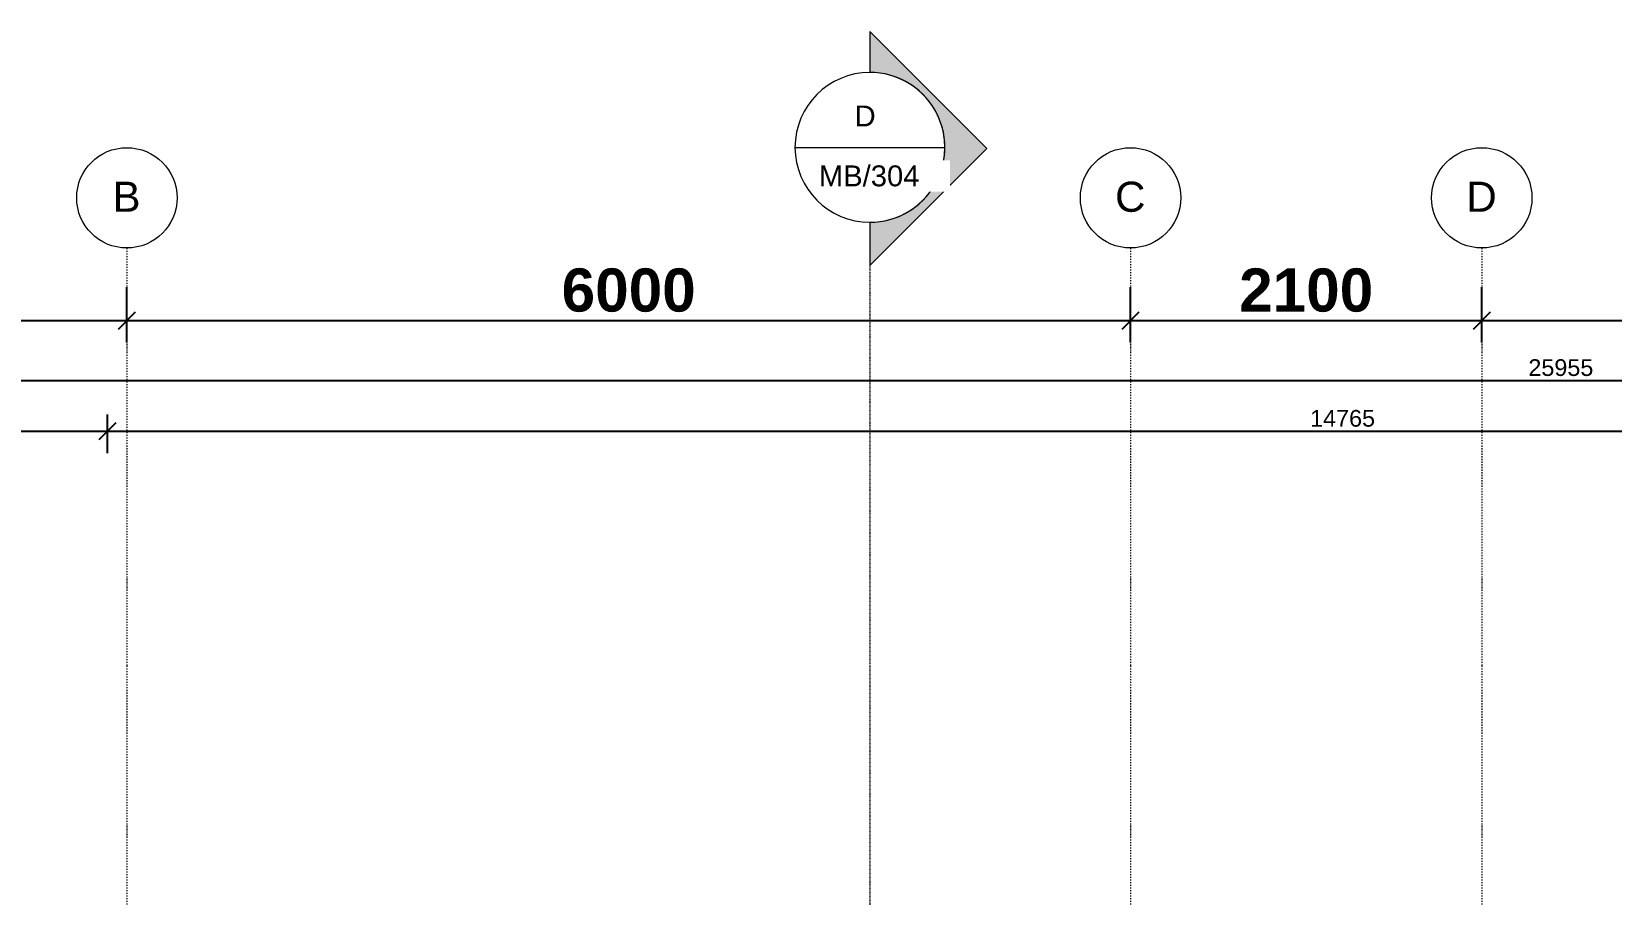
# Model space of a CAD drawing. Header units: millimetres. Extents: x -21051 to 202668, y -15646 to 13691.
# Drawn here: x 50818 to 60262, y 7927 to 13089 of the extents above; entities that cross this region are included whole.
import ezdxf

# ---------------------------------------------------------------- set-up
doc = ezdxf.new("R2010")
doc.units = ezdxf.units.MM
doc.linetypes.add('Dash dot', pattern=[15.875, 6.35, -4.7625, 0, -4.7625])
doc.linetypes.add('TD_Level Line', pattern=[8, 4, -2, 0, -2])
for name, color, linetype, lineweight in [('A-ANNO-DIMS', 211, 'Continuous', 9), ('G-ANNO-SYMB', 111, 'Continuous', 9), ('S-GRID', 1, 'Continuous', 9), ('S-GRID-IDEN', 1, 'Continuous', 9)]:
    doc.layers.add(name, color=color, linetype=linetype, lineweight=lineweight)
doc.layers.get('0').off()
doc.styles.add('Arial', font='arial.ttf', dxfattribs={"height": 250})
doc.styles.add('Arial_1', font='arial.ttf', dxfattribs={"height": 125})
doc.styles.add('Arial_3', font='arial.ttf', dxfattribs={"height": 100})
doc.styles.add('Arial_B', font='arialbd.ttf', dxfattribs={"height": 257.936508})
doc.dimstyles.new('Arial_1_0', dxfattribs={"dimscale": 304.8, "dimtxt": 102.02594, "dimasz": 0.328084, "dimexe": 0.328084, "dimexo": 0.0625, "dimgap": 0.082021, "dimtad": 1, "dimdec": 0, "dimzin": 0, "dimdsep": 46, "dimtxsty": 'Arial_3', "dimblk1": 'OBLIQUE', "dimblk2": 'OBLIQUE', "dimsah": 1, "dimcen": 0.09, "dimdle": 0.328084, "dimazin": 0, "dimtfac": 1, "dimtdec": 4, "dimtix": 1, "dimtmove": 0, "dimatfit": 3, "dimfxl": 0.492126, "dimfxlon": 1, "dimtvp": 1, "dimtolj": 1, "dimtzin": 0, "dimarcsym": 2})
doc.dimstyles.new('Arial_2_5', dxfattribs={"dimscale": 304.8, "dimtxt": 255.06485, "dimasz": 0.328084, "dimexe": 0.656168, "dimexo": 0.0625, "dimgap": 0.164042, "dimtad": 1, "dimdec": 0, "dimzin": 0, "dimdsep": 46, "dimtxsty": 'Arial_B', "dimblk1": 'OBLIQUE', "dimblk2": 'OBLIQUE', "dimsah": 1, "dimcen": 0.09, "dimdle": 0.328084, "dimazin": 0, "dimtfac": 1, "dimtdec": 4, "dimtix": 1, "dimtmove": 0, "dimatfit": 3, "dimfxl": 0.492126, "dimfxlon": 1, "dimtvp": 1, "dimtolj": 1, "dimtzin": 0, "dimarcsym": 2})

# ---------------------------------------------------------------- blocks, each defined once
blk = doc.blocks.new('Grid - _-182767-01_First floor')
at = {"layer": 'S-GRID-IDEN'}
blk.add_circle((0, 0), 3, dxfattribs=at)
blk = doc.blocks.new('_Oblique')
at = {"color": 0, "linetype": 'ByBlock', "lineweight": -2}
blk.add_line((-0.5, -0.5), (0.5, 0.5), dxfattribs=at)
blk = doc.blocks.new('*D874')
at = {"layer": 'A-ANNO-DIMS', "color": 0, "lineweight": -2, "transparency": 16777216}
for p, q in [((59487, 11228.6), (59487, 11559.6)), ((63487, 11228.6), (63487, 11559.6)), ((63587, 11359.6), (59387, 11359.6))]:
    blk.add_line(p, q, dxfattribs=at)
at = {"layer": 'Defpoints', "color": 0, "transparency": 16777216}
for p in [(59487, 11359.6), (59487, 11209.6), (63487, 11209.6)]:
    blk.add_point(p, dxfattribs=at)
at = {"layer": 'A-ANNO-DIMS', "color": 0, "lineweight": -2, "transparency": 16777216, "xscale": 100, "yscale": 100, "zscale": 100, "rotation": 180}
blk.add_blockref('_Oblique', (59487, 11359.6), dxfattribs=at)
at = {"layer": 'A-ANNO-DIMS', "color": 0, "lineweight": -2, "transparency": 16777216, "xscale": 100, "yscale": 100, "zscale": 100}
blk.add_blockref('_Oblique', (63487, 11359.6), dxfattribs=at)
at = {"layer": 'A-ANNO-DIMS', "color": 0, "transparency": 16777216, "insert": (61487, 11541.2), "char_height": 257.94, "width": 932.809, "attachment_point": 5, "style": 'Arial_B'}
blk.add_mtext('\\A1;4000', dxfattribs=at)
blk = doc.blocks.new('*D875')
at = {"layer": 'A-ANNO-DIMS', "color": 0, "lineweight": -2, "transparency": 16777216}
for p, q in [((57387, 11228.6), (57387, 11559.6)), ((59487, 11228.6), (59487, 11559.6)), ((59587, 11359.6), (57287, 11359.6))]:
    blk.add_line(p, q, dxfattribs=at)
at = {"layer": 'Defpoints', "color": 0, "transparency": 16777216}
for p in [(57387, 11359.6), (57387, 11209.6), (59487, 11209.6)]:
    blk.add_point(p, dxfattribs=at)
at = {"layer": 'A-ANNO-DIMS', "color": 0, "lineweight": -2, "transparency": 16777216, "xscale": 100, "yscale": 100, "zscale": 100, "rotation": 180}
blk.add_blockref('_Oblique', (57387, 11359.6), dxfattribs=at)
at = {"layer": 'A-ANNO-DIMS', "color": 0, "lineweight": -2, "transparency": 16777216, "xscale": 100, "yscale": 100, "zscale": 100}
blk.add_blockref('_Oblique', (59487, 11359.6), dxfattribs=at)
at = {"layer": 'A-ANNO-DIMS', "color": 0, "transparency": 16777216, "insert": (58437, 11541.2), "char_height": 257.94, "width": 932.809, "attachment_point": 5, "style": 'Arial_B'}
blk.add_mtext('\\A1;2100', dxfattribs=at)
blk = doc.blocks.new('*D876')
at = {"layer": 'A-ANNO-DIMS', "color": 0, "lineweight": -2, "transparency": 16777216}
for p, q in [((51387, 11228.6), (51387, 11559.6)), ((57387, 11228.6), (57387, 11559.6)), ((57487, 11359.6), (51287, 11359.6))]:
    blk.add_line(p, q, dxfattribs=at)
at = {"layer": 'Defpoints', "color": 0, "transparency": 16777216}
for p in [(51387, 11359.6), (51387, 11209.6), (57387, 11209.6)]:
    blk.add_point(p, dxfattribs=at)
at = {"layer": 'A-ANNO-DIMS', "color": 0, "lineweight": -2, "transparency": 16777216, "xscale": 100, "yscale": 100, "zscale": 100, "rotation": 180}
blk.add_blockref('_Oblique', (51387, 11359.6), dxfattribs=at)
at = {"layer": 'A-ANNO-DIMS', "color": 0, "lineweight": -2, "transparency": 16777216, "xscale": 100, "yscale": 100, "zscale": 100}
blk.add_blockref('_Oblique', (57387, 11359.6), dxfattribs=at)
at = {"layer": 'A-ANNO-DIMS', "color": 0, "transparency": 16777216, "insert": (54387, 11541.2), "char_height": 257.94, "width": 932.809, "attachment_point": 5, "style": 'Arial_B'}
blk.add_mtext('\\A1;6000', dxfattribs=at)
blk = doc.blocks.new('*D877')
at = {"layer": 'A-ANNO-DIMS', "color": 0, "lineweight": -2, "transparency": 16777216}
for p, q in [((47387, 11228.6), (47387, 11559.6)), ((51387, 11228.6), (51387, 11559.6)), ((51487, 11359.6), (47287, 11359.6))]:
    blk.add_line(p, q, dxfattribs=at)
at = {"layer": 'Defpoints', "color": 0, "transparency": 16777216}
for p in [(47387, 11359.6), (47387, 11209.6), (51387, 11209.6)]:
    blk.add_point(p, dxfattribs=at)
at = {"layer": 'A-ANNO-DIMS', "color": 0, "lineweight": -2, "transparency": 16777216, "xscale": 100, "yscale": 100, "zscale": 100, "rotation": 180}
blk.add_blockref('_Oblique', (47387, 11359.6), dxfattribs=at)
at = {"layer": 'A-ANNO-DIMS', "color": 0, "lineweight": -2, "transparency": 16777216, "xscale": 100, "yscale": 100, "zscale": 100}
blk.add_blockref('_Oblique', (51387, 11359.6), dxfattribs=at)
at = {"layer": 'A-ANNO-DIMS', "color": 0, "transparency": 16777216, "insert": (49387, 11541.2), "char_height": 257.94, "width": 932.809, "attachment_point": 5, "style": 'Arial_B'}
blk.add_mtext('\\A1;4000', dxfattribs=at)
blk = doc.blocks.new('*D892')
at = {"layer": 'A-ANNO-DIMS', "color": 0, "lineweight": -2, "transparency": 16777216}
for p, q in [((46982, 10567.8), (46982, 10798.8)), ((51272, 10567.8), (51272, 10798.8)), ((46882, 10698.8), (51372, 10698.8))]:
    blk.add_line(p, q, dxfattribs=at)
at = {"layer": 'Defpoints', "color": 0, "transparency": 16777216}
for p in [(51272, 10698.8), (46982, 10548.8), (51272, 10548.8)]:
    blk.add_point(p, dxfattribs=at)
at = {"layer": 'A-ANNO-DIMS', "color": 0, "lineweight": -2, "transparency": 16777216, "xscale": 100, "yscale": 100, "zscale": 100, "rotation": 180}
blk.add_blockref('_Oblique', (46982, 10698.8), dxfattribs=at)
at = {"layer": 'A-ANNO-DIMS', "color": 0, "lineweight": -2, "transparency": 16777216, "xscale": 100, "yscale": 100, "zscale": 100}
blk.add_blockref('_Oblique', (51272, 10698.8), dxfattribs=at)
at = {"layer": 'A-ANNO-DIMS', "color": 0, "transparency": 16777216, "insert": (49127, 10774.8), "char_height": 100, "width": 369.177, "attachment_point": 5, "style": 'Arial_3'}
blk.add_mtext('\\A1;4290', dxfattribs=at)
blk = doc.blocks.new('*D893')
at = {"layer": 'A-ANNO-DIMS', "color": 0, "lineweight": -2, "transparency": 16777216}
for p, q in [((51272, 10567.8), (51272, 10798.8)), ((66037, 10567.8), (66037, 10798.8)), ((51172, 10698.8), (66137, 10698.8))]:
    blk.add_line(p, q, dxfattribs=at)
at = {"layer": 'Defpoints', "color": 0, "transparency": 16777216}
for p in [(66037, 10698.8), (51272, 10548.8), (66037, 10548.8)]:
    blk.add_point(p, dxfattribs=at)
at = {"layer": 'A-ANNO-DIMS', "color": 0, "lineweight": -2, "transparency": 16777216, "xscale": 100, "yscale": 100, "zscale": 100, "rotation": 180}
blk.add_blockref('_Oblique', (51272, 10698.8), dxfattribs=at)
at = {"layer": 'A-ANNO-DIMS', "color": 0, "lineweight": -2, "transparency": 16777216, "xscale": 100, "yscale": 100, "zscale": 100}
blk.add_blockref('_Oblique', (66037, 10698.8), dxfattribs=at)
at = {"layer": 'A-ANNO-DIMS', "color": 0, "transparency": 16777216, "insert": (58654.5, 10774.8), "char_height": 100, "width": 461.471, "attachment_point": 5, "style": 'Arial_3'}
blk.add_mtext('\\A1;14765', dxfattribs=at)
blk = doc.blocks.new('*D895')
at = {"layer": 'A-ANNO-DIMS', "color": 0, "lineweight": -2, "transparency": 16777216}
for p, q in [((46982, 10871.2), (46982, 11102.1)), ((72937, 10871.2), (72937, 11102.1)), ((46882, 11002.1), (73037, 11002.1))]:
    blk.add_line(p, q, dxfattribs=at)
at = {"layer": 'Defpoints', "color": 0, "transparency": 16777216}
for p in [(72937, 11002.1), (46982, 10852.1), (72937, 10852.1)]:
    blk.add_point(p, dxfattribs=at)
at = {"layer": 'A-ANNO-DIMS', "color": 0, "lineweight": -2, "transparency": 16777216, "xscale": 100, "yscale": 100, "zscale": 100, "rotation": 180}
blk.add_blockref('_Oblique', (46982, 11002.1), dxfattribs=at)
at = {"layer": 'A-ANNO-DIMS', "color": 0, "lineweight": -2, "transparency": 16777216, "xscale": 100, "yscale": 100, "zscale": 100}
blk.add_blockref('_Oblique', (72937, 11002.1), dxfattribs=at)
at = {"layer": 'A-ANNO-DIMS', "color": 0, "transparency": 16777216, "insert": (59959.5, 11078.2), "char_height": 100, "width": 461.471, "attachment_point": 5, "style": 'Arial_3'}
blk.add_mtext('\\A1;25955', dxfattribs=at)
blk = doc.blocks.new('Section - _-1243848-01_First floor')
at = {"layer": 'G-ANNO-SYMB'}
h = blk.add_hatch(color=256, dxfattribs=at)
edge = h.paths.add_edge_path()
edge.add_line((-12.925, 0), (-5.927, 6.998))
edge.add_line((-5.927, 6.998), (1.071, 0))
edge.add_line((1.071, 0), (-1.52, 0))
edge.add_arc((-6, 0), 4.48, 0, 180)
edge.add_line((-10.48, 0), (-12.925, 0))
for p, q in [((-5.927, 6.998), (-12.925, 0)), ((1.071, 0), (-5.927, 6.998)), ((-12.925, 0), (-10.48, 0)), ((-1.52, 0), (1.071, 0))]:
    blk.add_line(p, q, dxfattribs=at)
for start, end in [(360, 180), (0, 180), (180, 360)]:
    blk.add_arc((-6, 0), 4.48, start, end, dxfattribs=at)

msp = doc.modelspace()

# ---------------------------------------------------------------- linework, layer by layer
at = {"layer": 'G-ANNO-SYMB'}
msp.add_line((55381.1, 12396.5), (56277.1, 12396.5), dxfattribs=at)
at = {"layer": 'G-ANNO-SYMB', "linetype": 'TD_Level Line', "lineweight": 18}
msp.add_line((55829.1, 11796.5), (55829.1, -14198.9), dxfattribs=at)
at = {"layer": 'S-GRID', "linetype": 'Dash dot', "lineweight": 18}
for p, q in [((51387, 11794.4), (51387, 9294.4)), ((57387, 11794.4), (57387, 9294.4)), ((59487, 11794.4), (59487, 9294.4)), ((51387, 9294.4), (51387, -11707.8)), ((57387, 9294.4), (57387, -11707.8)), ((59487, 9294.4), (59487, -11707.8))]:
    msp.add_line(p, q, dxfattribs=at)

# ---------------------------------------------------------------- block references
at = {"layer": 'G-ANNO-SYMB', "xscale": 99.99999999999994, "yscale": 99.99999999999994, "zscale": 99.99999999999994, "rotation": 269.9999999999995}
msp.add_blockref('Section - _-1243848-01_First floor', (55829.1, 11796.5), dxfattribs=at)
at = {"layer": 'S-GRID-IDEN', "rotation": 180}
for p, xscale, yscale, zscale in [((51387, 12094.4), 99.99999999999994, 99.99999999999994, 99.99999999999994), ((57387, 12094.4), 99.99999999999993, 99.99999999999993, 99.99999999999993), ((59487, 12094.4), 99.99999999999994, 99.99999999999994, 99.99999999999994)]:
    msp.add_blockref('Grid - _-182767-01_First floor', p, dxfattribs=dict(at, xscale=xscale, yscale=yscale, zscale=zscale))

# ---------------------------------------------------------------- dimensions: what is measured, and where the dimension line sits
at = {"layer": 'A-ANNO-DIMS'}
for base, p1, p2, dimstyle, override, picture, middle in [((47387, 11359.6), (51387, 11209.6), (47387, 11209.6), 'Arial_2_5', {"dimpost": '<>', "dimfxl": 4000}, '*D877', (49387, 11541.2)), ((51387, 11359.6), (57387, 11209.6), (51387, 11209.6), 'Arial_2_5', {"dimpost": '<>', "dimfxl": 6000}, '*D876', (54387, 11541.2)), ((57387, 11359.6), (59487, 11209.6), (57387, 11209.6), 'Arial_2_5', {"dimpost": '<>', "dimfxl": 2100}, '*D875', (58437, 11541.2)), ((59487, 11359.6), (63487, 11209.6), (59487, 11209.6), 'Arial_2_5', {"dimpost": '<>', "dimfxl": 4000}, '*D874', (61487, 11541.2)), ((72937, 11002.1), (46982, 10852.1), (72937, 10852.1), 'Arial_1_0', {"dimpost": '<>', "dimfxl": 25955}, '*D895', (59959.5, 11078.2)), ((51272, 10698.8), (46982, 10548.8), (51272, 10548.8), 'Arial_1_0', {"dimpost": '<>', "dimfxl": 4290}, '*D892', (49127, 10774.8)), ((66037, 10698.8), (51272, 10548.8), (66037, 10548.8), 'Arial_1_0', {"dimpost": '<>', "dimfxl": 14765}, '*D893', (58654.5, 10774.8))]:
    dim = msp.add_linear_dim(base=base, p1=p1, p2=p2, dimstyle=dimstyle, override=override, dxfattribs=at)
    dim.commit()
    dim.dimension.update_dxf_attribs({"geometry": picture, "text_midpoint": middle})

# ---------------------------------------------------------------- next in the draw order: texts
at = {"layer": 'G-ANNO-SYMB', "char_height": 125, "attachment_point": 1, "style": 'Arial', "bg_fill": 3, "box_fill_scale": 1.25, "bg_fill_color": 256, "bg_fill_true_color": 13158600, "bg_fill_transparency": 0}
for s, insert, width in [('D', (55737.4, 12646.7), 160.337), ('MB/304', (55523.7, 12288.4), 753.586)]:
    msp.add_mtext(s, dxfattribs=dict(at, insert=insert, width=width))
at = {"layer": 'S-GRID-IDEN', "char_height": 180, "attachment_point": 1, "style": 'Arial_1', "bg_fill": 3, "box_fill_scale": 1.25, "bg_fill_color": 256, "bg_fill_true_color": 13158600, "bg_fill_transparency": 0}
for s, insert, width in [('B', (51301.1, 12191.1), 200.422), ('C', (57294.6, 12191.1), 216.456), ('D', (59394.6, 12191.1), 216.456)]:
    msp.add_mtext(s, dxfattribs=dict(at, insert=insert, width=width))

doc.saveas('drawing.dxf')
